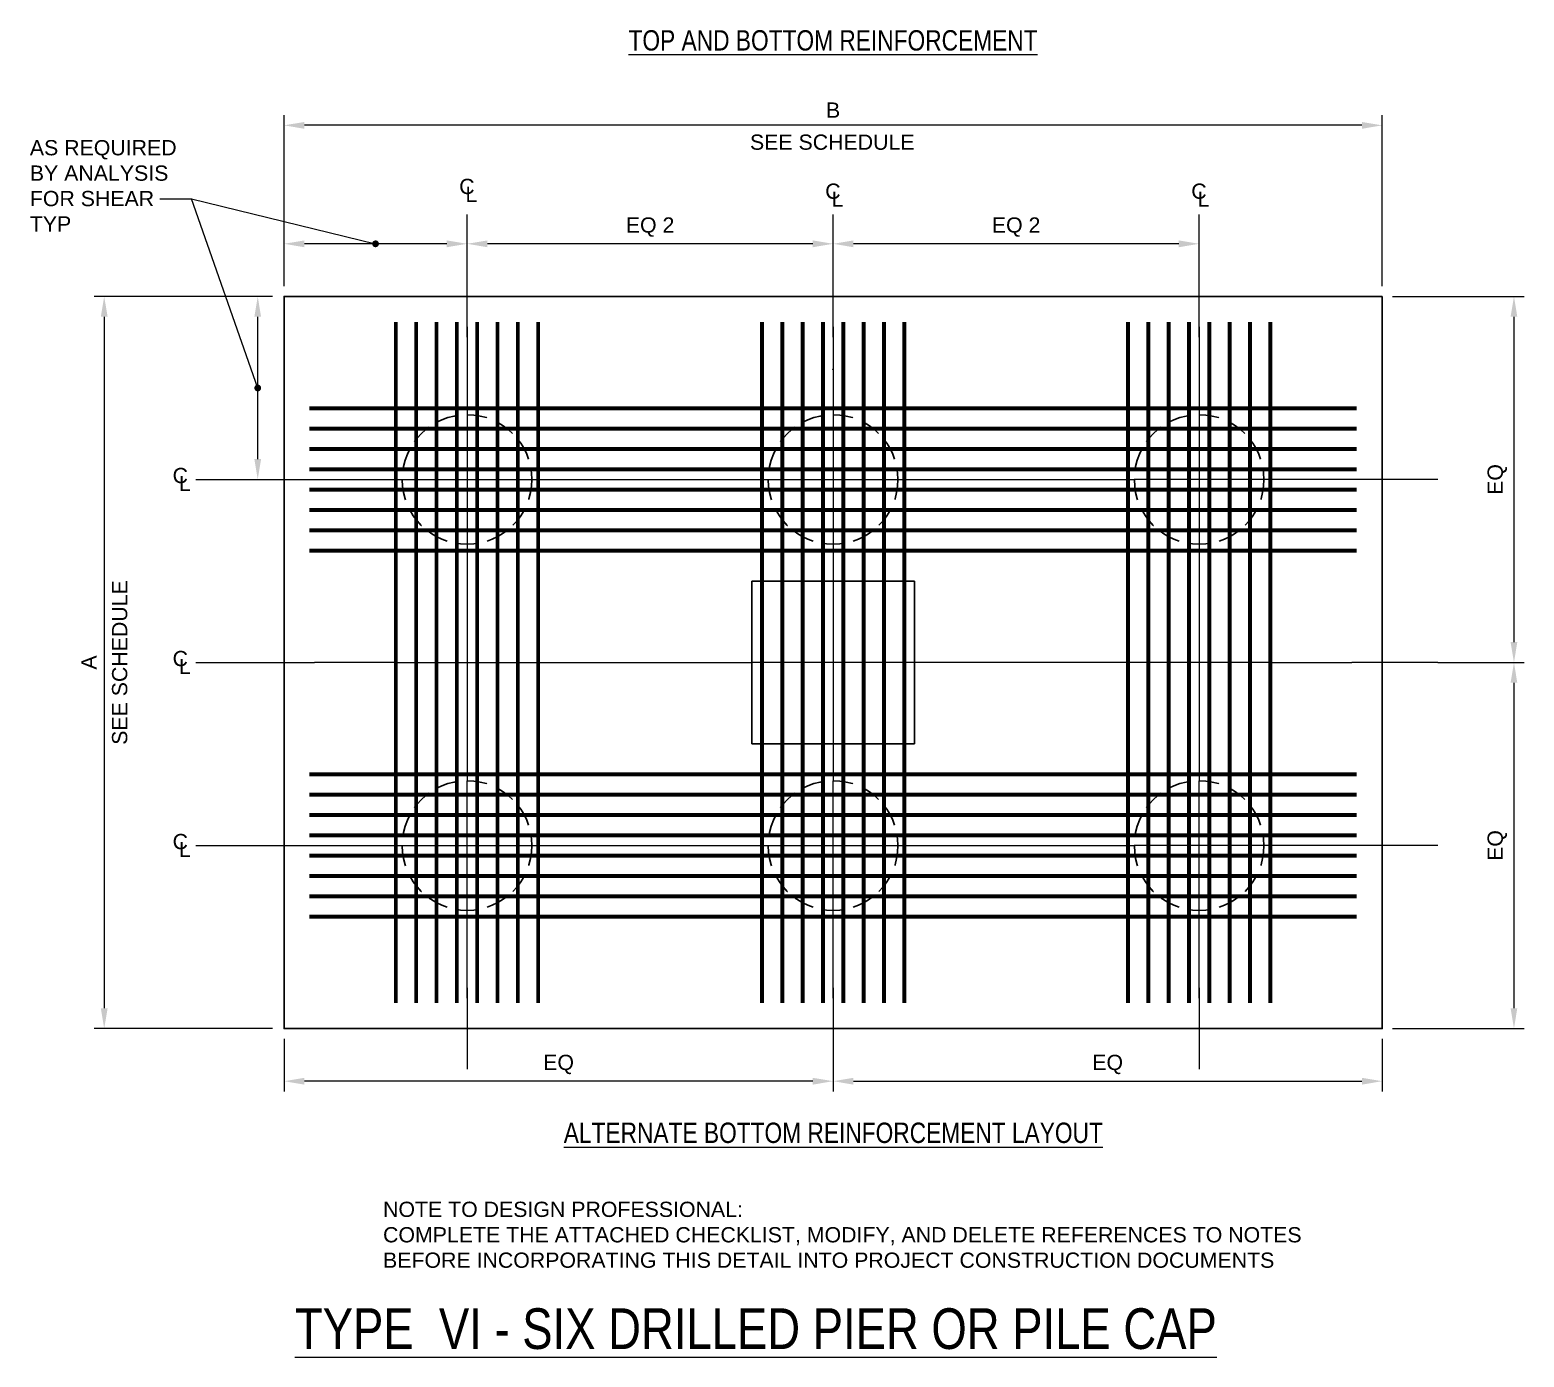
# Model space of a CAD drawing. Header units: inches. Extents: x 149 to 300, y 1117 to 1448.
# Drawn here: x 152.9 to 299.8, y 1117.3 to 1247.9 of the extents above; entities that cross this region are included whole.
import ezdxf

# ---------------------------------------------------------------- set-up
doc = ezdxf.new("R2010")
doc.units = ezdxf.units.IN
doc.header["$LTSCALE"] = 5
doc.header["$MEASUREMENT"] = 0
for name, pattern in [('CENTER', [2, 1.25, -0.25, 0.25, -0.25]), ('CENTERX2', [4, 2.5, -0.5, 0.5, -0.5]), ('HIDDENX2', [0.75, 0.5, -0.25])]:
    doc.linetypes.add(name, pattern=pattern)
for name, color, linetype, lineweight in [('S-ANNO-DIMS', 1, 'Continuous', 20), ('S-ANNO-TEXT', 7, 'Continuous', 20), ('S-DETL', 3, 'Continuous', 30), ('S-GRID', 9, 'CENTER', 20)]:
    doc.layers.add(name, color=color, linetype=linetype, lineweight=lineweight)
doc.styles.add('Romans', font='arial.ttf')
doc.dimstyles.get("Standard").update_dxf_attribs({"dimtxt": 0.18, "dimasz": 0.18, "dimexe": 0.18, "dimexo": 0.0625, "dimgap": 0.09, "dimtad": 0, "dimtih": 1, "dimtoh": 1, "dimdec": 4, "dimzin": 0, "dimdsep": 46, "dimtxsty": 'Standard', "dimcen": 0.09, "dimadec": 0, "dimazin": 0, "dimtfac": 1, "dimtdec": 4, "dimtofl": 0, "dimtmove": 0, "dimatfit": 3, "dimfxl": 1, "dimtolj": 1, "dimtzin": 0, "dimarcsym": 0})

# ---------------------------------------------------------------- blocks, each defined once
blk = doc.blocks.new('*D16')
at = {"layer": 'Defpoints', "color": 0, "transparency": 16777216}
for p in [(177.74, 1221.66), (160.2, 1149.66), (177.74, 1149.66)]:
    blk.add_point(p, dxfattribs=at)
at = {"layer": 'S-ANNO-DIMS', "transparency": 16777216}
for p, q in [((176.74, 1221.66), (159.2, 1221.66)), ((160.2, 1219.66), (160.2, 1151.66)), ((176.74, 1149.66), (159.2, 1149.66))]:
    blk.add_line(p, q, dxfattribs=at)
for points in [[(159.87, 1219.66), (160.54, 1219.66), (160.2, 1221.66)], [(159.87, 1151.66), (160.54, 1151.66), (160.2, 1149.66)]]:
    blk.add_solid(points, dxfattribs=at)
at = {"layer": 'S-ANNO-DIMS', "transparency": 16777216, "insert": (158.7, 1185.66), "char_height": 1.5, "attachment_point": 5, "rotation": 90, "style": 'Romans'}
blk.add_mtext('\\A1;A', dxfattribs=at)
blk = doc.blocks.new('*D9')
at = {"layer": 'Defpoints', "color": 0, "transparency": 16777216}
for p in [(177.89, 1238.49), (177.89, 1221.66), (285.89, 1221.66)]:
    blk.add_point(p, dxfattribs=at)
at = {"layer": 'S-ANNO-DIMS', "transparency": 16777216}
for p, q in [((177.89, 1222.66), (177.89, 1239.49)), ((285.89, 1222.66), (285.89, 1239.49)), ((283.89, 1238.49), (179.89, 1238.49))]:
    blk.add_line(p, q, dxfattribs=at)
for points in [[(179.89, 1238.82), (179.89, 1238.15), (177.89, 1238.49)], [(283.89, 1238.82), (283.89, 1238.15), (285.89, 1238.49)]]:
    blk.add_solid(points, dxfattribs=at)
at = {"layer": 'S-ANNO-DIMS', "transparency": 16777216, "insert": (231.89, 1239.99), "char_height": 1.5, "attachment_point": 5, "style": 'Romans'}
blk.add_mtext('\\A1;B', dxfattribs=at)
blk = doc.blocks.new('*D10')
at = {"layer": 'Defpoints', "color": 0, "transparency": 16777216}
for p in [(177.89, 1226.84), (177.89, 1221.66), (195.89, 1221.66)]:
    blk.add_point(p, dxfattribs=at)
at = {"layer": 'S-ANNO-DIMS', "transparency": 16777216}
blk.add_line((193.89, 1226.84), (179.89, 1226.84), dxfattribs=at)
for points in [[(179.89, 1227.17), (179.89, 1226.5), (177.89, 1226.84)], [(193.89, 1227.17), (193.89, 1226.5), (195.89, 1226.84)]]:
    blk.add_solid(points, dxfattribs=at)
blk = doc.blocks.new('*D11')
at = {"layer": 'Defpoints', "color": 0, "transparency": 16777216}
for p in [(285.89, 1221.66), (298.85, 1185.66), (298.85, 1185.66)]:
    blk.add_point(p, dxfattribs=at)
at = {"layer": 'S-ANNO-DIMS', "transparency": 16777216}
for p, q in [((286.89, 1221.66), (299.85, 1221.66)), ((298.85, 1219.66), (298.85, 1187.66))]:
    blk.add_line(p, q, dxfattribs=at)
for points in [[(298.52, 1219.66), (299.18, 1219.66), (298.85, 1221.66)], [(298.52, 1187.66), (299.18, 1187.66), (298.85, 1185.66)]]:
    blk.add_solid(points, dxfattribs=at)
at = {"layer": 'S-ANNO-DIMS', "transparency": 16777216, "insert": (297.21, 1203.66), "char_height": 1.5, "attachment_point": 5, "rotation": 90, "style": 'Romans'}
blk.add_mtext('\\A1;EQ', dxfattribs=at)
blk = doc.blocks.new('*D12')
at = {"layer": 'Defpoints', "color": 0, "transparency": 16777216}
for p in [(298.85, 1185.66), (285.89, 1149.66), (298.85, 1149.66)]:
    blk.add_point(p, dxfattribs=at)
at = {"layer": 'S-ANNO-DIMS', "transparency": 16777216}
for p, q in [((298.85, 1183.66), (298.85, 1151.66)), ((286.89, 1149.66), (299.85, 1149.66))]:
    blk.add_line(p, q, dxfattribs=at)
for points in [[(298.52, 1183.66), (299.18, 1183.66), (298.85, 1185.66)], [(298.52, 1151.66), (299.18, 1151.66), (298.85, 1149.66)]]:
    blk.add_solid(points, dxfattribs=at)
at = {"layer": 'S-ANNO-DIMS', "transparency": 16777216, "insert": (297.21, 1167.66), "char_height": 1.5, "attachment_point": 5, "rotation": 90, "style": 'Romans'}
blk.add_mtext('\\A1;EQ', dxfattribs=at)
blk = doc.blocks.new('*D13')
at = {"layer": 'Defpoints', "color": 0, "transparency": 16777216}
for p in [(231.89, 1149.66), (285.89, 1149.66), (285.89, 1144.48)]:
    blk.add_point(p, dxfattribs=at)
at = {"layer": 'S-ANNO-DIMS', "transparency": 16777216}
for p, q in [((285.89, 1148.66), (285.89, 1143.48)), ((233.89, 1144.48), (283.89, 1144.48))]:
    blk.add_line(p, q, dxfattribs=at)
for points in [[(233.89, 1144.81), (233.89, 1144.14), (231.89, 1144.48)], [(283.89, 1144.81), (283.89, 1144.14), (285.89, 1144.48)]]:
    blk.add_solid(points, dxfattribs=at)
at = {"layer": 'S-ANNO-DIMS', "transparency": 16777216, "insert": (258.89, 1146.12), "char_height": 1.5, "attachment_point": 5, "style": 'Romans'}
blk.add_mtext('\\A1;EQ', dxfattribs=at)
blk = doc.blocks.new('*D14')
at = {"layer": 'Defpoints', "color": 0, "transparency": 16777216}
for p in [(195.89, 1226.84), (195.89, 1221.66), (231.89, 1221.66)]:
    blk.add_point(p, dxfattribs=at)
at = {"layer": 'S-ANNO-DIMS', "transparency": 16777216}
blk.add_line((229.89, 1226.84), (197.89, 1226.84), dxfattribs=at)
for points in [[(197.89, 1227.17), (197.89, 1226.5), (195.89, 1226.84)], [(229.89, 1227.17), (229.89, 1226.5), (231.89, 1226.84)]]:
    blk.add_solid(points, dxfattribs=at)
at = {"layer": 'S-ANNO-DIMS', "transparency": 16777216, "insert": (213.89, 1228.48), "char_height": 1.5, "attachment_point": 5, "style": 'Romans'}
blk.add_mtext('\\A1;EQ 2', dxfattribs=at)
blk = doc.blocks.new('*D15')
at = {"layer": 'Defpoints', "color": 0, "transparency": 16777216}
for p in [(231.89, 1226.84), (231.89, 1221.66), (267.89, 1221.66)]:
    blk.add_point(p, dxfattribs=at)
at = {"layer": 'S-ANNO-DIMS', "transparency": 16777216}
blk.add_line((265.89, 1226.84), (233.89, 1226.84), dxfattribs=at)
for points in [[(233.89, 1227.17), (233.89, 1226.5), (231.89, 1226.84)], [(265.89, 1227.17), (265.89, 1226.5), (267.89, 1226.84)]]:
    blk.add_solid(points, dxfattribs=at)
at = {"layer": 'S-ANNO-DIMS', "transparency": 16777216, "insert": (249.89, 1228.48), "char_height": 1.5, "attachment_point": 5, "style": 'Romans'}
blk.add_mtext('\\A1;EQ 2', dxfattribs=at)
blk = doc.blocks.new('*D25')
at = {"layer": 'Defpoints', "color": 0, "transparency": 16777216}
for p in [(175.3, 1221.66), (178.12, 1221.66), (177.89, 1203.66)]:
    blk.add_point(p, dxfattribs=at)
at = {"layer": 'S-ANNO-DIMS', "transparency": 16777216}
blk.add_line((175.3, 1205.66), (175.3, 1219.66), dxfattribs=at)
for points in [[(174.97, 1219.66), (175.63, 1219.66), (175.3, 1221.66)], [(174.97, 1205.66), (175.63, 1205.66), (175.3, 1203.66)]]:
    blk.add_solid(points, dxfattribs=at)
blk = doc.blocks.new('*D27')
at = {"layer": 'Defpoints', "color": 0, "transparency": 16777216}
for p in [(177.89, 1149.66), (231.89, 1149.66), (177.89, 1144.48)]:
    blk.add_point(p, dxfattribs=at)
at = {"layer": 'S-ANNO-DIMS', "transparency": 16777216}
for p, q in [((177.89, 1148.66), (177.89, 1143.48)), ((229.89, 1144.48), (179.89, 1144.48))]:
    blk.add_line(p, q, dxfattribs=at)
for points in [[(179.89, 1144.81), (179.89, 1144.14), (177.89, 1144.48)], [(229.89, 1144.81), (229.89, 1144.14), (231.89, 1144.48)]]:
    blk.add_solid(points, dxfattribs=at)
at = {"layer": 'S-ANNO-DIMS', "transparency": 16777216, "insert": (204.89, 1146.12), "char_height": 1.5, "attachment_point": 5, "style": 'Romans'}
blk.add_mtext('\\A1;EQ', dxfattribs=at)

msp = doc.modelspace()

# ---------------------------------------------------------------- linework, layer by layer
at = {"layer": 'S-ANNO-DIMS'}
for p, q in [((165.6835192, 1231.2533973), (168.7878848, 1231.2533973)), ((175.3003487, 1212.6561151), (168.7878848, 1231.2533973)), ((168.7878848, 1231.2533973), (186.8885953, 1226.8369212))]:
    msp.add_line(p, q, dxfattribs=at)
at = {"layer": 'S-ANNO-DIMS', "const_width": 0.3333333}
for points in [[(186.7219287, 1226.8369212, 1), (187.055262, 1226.8369212, 1)], [(175.133682, 1212.6561151, 1), (175.4670153, 1212.6561151, 1)]]:
    msp.add_lwpolyline(points, format="xyb", close=True, dxfattribs=at)
at = {"layer": 'S-DETL'}
for p, q in [((223.8885953, 1193.6561151), (223.8885953, 1177.6561151)), ((239.8885953, 1193.6561151), (223.8885953, 1193.6561151)), ((239.8885953, 1193.6561151), (239.8885953, 1177.6561151)), ((239.8885953, 1177.6561151), (223.8885953, 1177.6561151))]:
    msp.add_line(p, q, dxfattribs=at)
msp.add_lwpolyline([(285.8885953, 1221.6561151), (177.8885953, 1221.6561151), (177.8885953, 1149.6561151), (285.8885953, 1149.6561151), (285.8885953, 1221.6561151)], dxfattribs=at)
at = {"layer": 'S-DETL', "const_width": 0.375}
for points in [[(188.8885953, 1152.1561151), (188.8885953, 1219.1561151)], [(190.8885953, 1152.1561151), (190.8885953, 1219.1561151)], [(192.8885953, 1152.1561151), (192.8885953, 1219.1561151)], [(194.8885953, 1152.1561151), (194.8885953, 1219.1561151)], [(196.8885953, 1152.1561151), (196.8885953, 1219.1561151)], [(198.8885953, 1152.1561151), (198.8885953, 1219.1561151)], [(200.8885953, 1152.1561151), (200.8885953, 1219.1561151)], [(202.8885953, 1152.1561151), (202.8885953, 1219.1561151)], [(224.8885953, 1152.1561151), (224.8885953, 1219.1561151)], [(226.8885953, 1152.1561151), (226.8885953, 1219.1561151)], [(228.8885953, 1152.1561151), (228.8885953, 1219.1561151)], [(230.8885953, 1152.1561151), (230.8885953, 1219.1561151)], [(232.8885953, 1152.1561151), (232.8885953, 1219.1561151)], [(234.8885953, 1152.1561151), (234.8885953, 1219.1561151)], [(236.8885953, 1152.1561151), (236.8885953, 1219.1561151)], [(238.8885953, 1152.1561151), (238.8885953, 1219.1561151)], [(260.8885953, 1152.1561151), (260.8885953, 1219.1561151)], [(262.8885953, 1152.1561151), (262.8885953, 1219.1561151)], [(264.8885953, 1152.1561151), (264.8885953, 1219.1561151)], [(266.8885953, 1152.1561151), (266.8885953, 1219.1561151)], [(268.8885953, 1152.1561151), (268.8885953, 1219.1561151)], [(270.8885953, 1152.1561151), (270.8885953, 1219.1561151)], [(272.8885953, 1152.1561151), (272.8885953, 1219.1561151)], [(274.8885953, 1152.1561151), (274.8885953, 1219.1561151)], [(180.3885953, 1210.6561151), (283.3885953, 1210.6561151)], [(180.3885953, 1208.6561151), (283.3885953, 1208.6561151)], [(180.3885953, 1206.6561151), (283.3885953, 1206.6561151)], [(180.3885953, 1204.6561151), (283.3885953, 1204.6561151)], [(180.3885953, 1202.6561151), (283.3885953, 1202.6561151)], [(180.3885953, 1202.6561151), (283.3885953, 1202.6561151)], [(180.3885953, 1200.6561151), (283.3885953, 1200.6561151)], [(180.3885953, 1198.6561151), (283.3885953, 1198.6561151)], [(180.3885953, 1196.6561151), (283.3885953, 1196.6561151)], [(180.3885953, 1174.6561151), (283.3885953, 1174.6561151)], [(180.3885953, 1172.6561151), (283.3885953, 1172.6561151)], [(180.3885953, 1170.6561151), (283.3885953, 1170.6561151)], [(180.3885953, 1168.6561151), (283.3885953, 1168.6561151)], [(180.3885953, 1166.6561151), (283.3885953, 1166.6561151)], [(180.3885953, 1166.6561151), (283.3885953, 1166.6561151)], [(180.3885953, 1164.6561151), (283.3885953, 1164.6561151)], [(180.3885953, 1162.6561151), (283.3885953, 1162.6561151)], [(180.3885953, 1160.6561151), (283.3885953, 1160.6561151)]]:
    msp.add_lwpolyline(points, dxfattribs=at)
at = {"layer": 'S-DETL', "linetype": 'HIDDENX2', "ltscale": 0.8}
for centre in [(195.8885953, 1203.6561151), (231.8885953, 1203.6561151), (267.8885953, 1203.6561151), (195.8885953, 1167.6561151), (231.8885953, 1167.6561151), (267.8885953, 1167.6561151)]:
    msp.add_circle(centre, 6.375, dxfattribs=at)
at = {"layer": 'S-DETL'}
msp.add_point((231.8885953, 1214.4987289), dxfattribs=at)
at = {"layer": 'S-GRID', "linetype": 'CENTERX2', "lineweight": 18, "ltscale": 8}
for p, q in [((195.8885953, 1224.9446897), (195.8885953, 1229.7291528)), ((231.8885953, 1224.9446897), (231.8885953, 1229.7291528)), ((267.8885953, 1224.9446897), (267.8885953, 1229.7291528)), ((195.8885953, 1217.6561151), (195.8885953, 1225.6561151)), ((231.8885953, 1217.6561151), (231.8885953, 1225.6561151)), ((267.8885953, 1217.6561151), (267.8885953, 1225.6561151)), ((195.8885953, 1218.6561151), (195.8885953, 1210.0311151)), ((231.8885953, 1218.6561151), (231.8885953, 1210.0311151)), ((267.8885953, 1218.6561151), (267.8885953, 1210.0311151)), ((195.8885953, 1210.0311151), (195.8885953, 1197.2811151)), ((231.8885953, 1210.0311151), (231.8885953, 1197.2811151)), ((267.8885953, 1210.0311151), (267.8885953, 1197.2811151)), ((169.2279562, 1203.6561151), (189.5135953, 1203.6561151)), ((189.5135953, 1203.6561151), (202.2635953, 1203.6561151)), ((202.2635953, 1203.6561151), (225.5135953, 1203.6561151)), ((225.5135953, 1203.6561151), (238.2635953, 1203.6561151)), ((225.5135953, 1203.6561151), (238.2635953, 1203.6561151)), ((238.2635953, 1203.6561151), (261.5135953, 1203.6561151)), ((274.2635953, 1203.6561151), (261.5135953, 1203.6561151)), ((283.8885953, 1203.6561151), (274.2635953, 1203.6561151)), ((291.3579058, 1203.6561151), (282.8885953, 1203.6561151)), ((195.8885953, 1197.2811151), (195.8885953, 1174.0311151)), ((231.8885953, 1197.2811151), (231.8885953, 1174.0311151)), ((267.8885953, 1197.2811151), (267.8885953, 1174.0311151)), ((169.2279562, 1185.6561151), (180.8885953, 1185.6561151)), ((188.8885953, 1185.6561151), (180.8885953, 1185.6561151)), ((188.8885953, 1185.6561151), (202.8885953, 1185.6561151)), ((202.8885953, 1185.6561151), (223.8885953, 1185.6561151)), ((239.8885953, 1185.6561151), (223.8885953, 1185.6561151)), ((260.8885953, 1185.6561151), (239.8885953, 1185.6561151)), ((274.8885953, 1185.6561151), (260.8885953, 1185.6561151)), ((274.8885953, 1185.6561151), (282.8885953, 1185.6561151)), ((291.3579058, 1185.6561151), (282.8885953, 1185.6561151)), ((291.3579058, 1185.6561151), (299.8485053, 1185.6561151)), ((195.8885953, 1161.2811151), (195.8885953, 1174.0311151)), ((231.8885953, 1161.2811151), (231.8885953, 1174.0311151)), ((231.8885953, 1161.2811151), (231.8885953, 1174.0311151)), ((267.8885953, 1161.2811151), (267.8885953, 1174.0311151)), ((169.2279562, 1167.6561151), (189.5135953, 1167.6561151)), ((189.5135953, 1167.6561151), (202.2635953, 1167.6561151)), ((202.2635953, 1167.6561151), (225.5135953, 1167.6561151)), ((225.5135953, 1167.6561151), (238.2635953, 1167.6561151)), ((225.5135953, 1167.6561151), (238.2635953, 1167.6561151)), ((238.2635953, 1167.6561151), (261.5135953, 1167.6561151)), ((274.2635953, 1167.6561151), (261.5135953, 1167.6561151)), ((283.8885953, 1167.6561151), (274.2635953, 1167.6561151)), ((291.3579058, 1167.6561151), (282.8885953, 1167.6561151)), ((195.8885953, 1152.6561151), (195.8885953, 1161.2811151)), ((231.8885953, 1152.6561151), (231.8885953, 1161.2811151)), ((231.8885953, 1152.6561151), (231.8885953, 1161.2811151)), ((267.8885953, 1152.6561151), (267.8885953, 1161.2811151)), ((195.8885953, 1153.6561151), (195.8885953, 1145.6561151)), ((231.8885953, 1153.6561151), (231.8885953, 1145.6561151)), ((267.8885953, 1153.6561151), (267.8885953, 1145.6561151)), ((231.8885953, 1145.6561151), (231.8885953, 1143.475309))]:
    msp.add_line(p, q, dxfattribs=at)

# ---------------------------------------------------------------- texts
at = {"layer": 'S-ANNO-DIMS', "char_height": 1.499999989, "style": 'Romans'}
for s, insert, attachment_point in [('\\A1;SEE SCHEDULE', (231.8053161, 1236.8263726), 5), ('\\A1;AS REQUIRED \\PBY ANALYSIS \\PFOR SHEAR\\PTYP', (152.8875953, 1237.0410964), 1)]:
    msp.add_mtext(s, dxfattribs=dict(at, insert=insert, attachment_point=attachment_point))
at = {"layer": 'S-ANNO-DIMS', "insert": (161.7296735, 1185.6561151), "char_height": 1.499999989, "attachment_point": 5, "rotation": 90, "style": 'Romans'}
msp.add_mtext('\\A1;SEE SCHEDULE', dxfattribs=at)
at = {"layer": 'S-ANNO-TEXT', "style": 'Romans', "width": 0.8}
for s, height, p in [('%%UTOP AND BOTTOM REINFORCEMENT', 2, (211.7679951, 1245.8477531)), ('%%UALTERNATE BOTTOM REINFORCEMENT LAYOUT', 2, (205.3985544, 1138.4050498)), ('%%UTYPE  VI - SIX DRILLED PIER OR PILE CAP', 4, (178.9618856, 1118.1419189))]:
    msp.add_text(s, height=height, dxfattribs=at).set_placement(p)
at = {"layer": 'S-ANNO-TEXT', "char_height": 1.49999999, "width": 39.884172245, "attachment_point": 1, "style": 'Romans'}
for s, insert in [('\\A1;C', (195.112685, 1233.2279438)), ('\\A1;L', (195.7272615, 1232.443766)), ('\\A1;C', (231.112685, 1232.7633306)), ('\\A1;L', (231.7272615, 1231.9791528)), ('\\A1;C', (267.112685, 1232.7633306)), ('\\A1;L', (267.7272615, 1231.9791528)), ('\\A1;C', (166.9261356, 1204.798204)), ('\\A1;L', (167.5407121, 1204.0140262)), ('\\A1;C', (166.9261356, 1186.798204)), ('\\A1;L', (167.5407121, 1186.0140262)), ('\\A1;C', (166.9261356, 1168.798204)), ('\\A1;L', (167.5407121, 1168.0140262))]:
    msp.add_mtext(s, dxfattribs=dict(at, insert=insert))
at = {"layer": 'S-ANNO-TEXT', "insert": (187.6252279, 1126.1047429), "char_height": 1.499999989, "attachment_point": 7, "style": 'Romans'}
msp.add_mtext('NOTE TO DESIGN PROFESSIONAL: \\PCOMPLETE THE ATTACHED CHECKLIST, MODIFY, AND DELETE REFERENCES TO NOTES \\PBEFORE INCORPORATING THIS DETAIL INTO PROJECT CONSTRUCTION DOCUMENTS', dxfattribs=at)

# ---------------------------------------------------------------- dimensions: what is measured, and where the dimension line sits
at = {"layer": 'S-ANNO-DIMS'}
for base, p1, p2, angle, text, override, picture, middle in [((177.8885953, 1238.4853726), (285.8885953, 1221.6561151), (177.8885953, 1221.6561151), 180, 'B', {"dimscale": 16, "dimtxt": 0.09375, "dimasz": 0.125, "dimexe": 0.0625, "dimgap": 0.0625, "dimtih": 0, "dimtoh": 0, "dimdec": 5, "dimlfac": 1, "dimrnd": 0.03125, "dimzin": 7, "dimlunit": 4, "dimtxsty": 'Romans', "dimcen": 0.125, "dimclrd": 256, "dimclre": 256, "dimclrt": 256, "dimadec": 4, "dimtdec": 5, "dimtofl": 1, "dimtvp": 1, "dimfrac": 2, "dimtzin": 3, "dimlwd": 65535, "dimlwe": 65535}, '*D9', (231.8885953, 1238.4853726)), ((195.8885953, 1226.8369212), (231.8885953, 1221.6561151), (195.8885953, 1221.6561151), 180, 'EQ 2', {"dimscale": 16, "dimtxt": 0.09375, "dimasz": 0.125, "dimexe": 0.0625, "dimgap": 0.0625, "dimtih": 0, "dimtoh": 0, "dimdec": 5, "dimlfac": 1, "dimrnd": 0.03125, "dimzin": 7, "dimlunit": 4, "dimtxsty": 'Romans', "dimcen": 0.125, "dimse1": 1, "dimse2": 1, "dimclrd": 256, "dimclre": 256, "dimclrt": 256, "dimadec": 4, "dimtdec": 5, "dimtofl": 1, "dimtvp": 1, "dimfrac": 2, "dimtzin": 3, "dimlwd": 65535, "dimlwe": 65535}, '*D14', (213.8885953, 1226.8369212)), ((231.8885953, 1226.8369212), (267.8885953, 1221.6561151), (231.8885953, 1221.6561151), 180, 'EQ 2', {"dimscale": 16, "dimtxt": 0.09375, "dimasz": 0.125, "dimexe": 0.0625, "dimgap": 0.0625, "dimtih": 0, "dimtoh": 0, "dimdec": 5, "dimlfac": 1, "dimrnd": 0.03125, "dimzin": 7, "dimlunit": 4, "dimtxsty": 'Romans', "dimcen": 0.125, "dimse1": 1, "dimse2": 1, "dimclrd": 256, "dimclre": 256, "dimclrt": 256, "dimadec": 4, "dimtdec": 5, "dimtofl": 1, "dimtvp": 1, "dimfrac": 2, "dimtzin": 3, "dimlwd": 65535, "dimlwe": 65535}, '*D15', (249.8885953, 1226.8369212)), ((177.8885953, 1226.8369212), (195.8885953, 1221.6561151), (177.8885953, 1221.6561151), 180, ' ', {"dimscale": 16, "dimtxt": 0.09375, "dimasz": 0.125, "dimexe": 0.0625, "dimgap": 0.0625, "dimtih": 0, "dimtoh": 0, "dimdec": 5, "dimlfac": 1, "dimrnd": 0.03125, "dimzin": 7, "dimlunit": 4, "dimtxsty": 'Romans', "dimcen": 0.125, "dimse1": 1, "dimse2": 1, "dimclrd": 256, "dimclre": 256, "dimclrt": 256, "dimadec": 4, "dimtdec": 5, "dimtofl": 1, "dimtvp": 1, "dimfrac": 2, "dimtzin": 3, "dimlwd": 65535, "dimlwe": 65535}, '*D10', (186.8885953, 1226.8369212)), ((160.2040937, 1149.6561151), (177.740437, 1221.6561151), (177.740437, 1149.6561151), 270, 'A', {"dimscale": 16, "dimtxt": 0.09375, "dimasz": 0.125, "dimexe": 0.0625, "dimgap": 0.0625, "dimtih": 0, "dimtoh": 0, "dimdec": 5, "dimlfac": 1, "dimrnd": 0.03125, "dimzin": 7, "dimlunit": 4, "dimtxsty": 'Romans', "dimcen": 0.125, "dimclrd": 256, "dimclre": 256, "dimclrt": 256, "dimadec": 4, "dimtdec": 5, "dimtofl": 1, "dimtvp": 1, "dimfrac": 2, "dimtzin": 3, "dimlwd": 65535, "dimlwe": 65535}, '*D16', (160.2040937, 1185.6561151)), ((175.3003487, 1221.6561151), (177.8885953, 1203.6561151), (178.1234705, 1221.6561151), 90, ' ', {"dimscale": 16, "dimtxt": 0.09375, "dimasz": 0.125, "dimexe": 0.0625, "dimgap": 0.0625, "dimtih": 0, "dimtoh": 0, "dimdec": 5, "dimlfac": 1, "dimrnd": 0.03125, "dimzin": 7, "dimlunit": 4, "dimtxsty": 'Romans', "dimcen": 0.125, "dimse1": 1, "dimse2": 1, "dimclrd": 256, "dimclre": 256, "dimclrt": 256, "dimadec": 4, "dimtdec": 5, "dimtofl": 1, "dimtvp": 1, "dimfrac": 2, "dimtzin": 3, "dimlwd": 65535, "dimlwe": 65535}, '*D25', (175.3003487, 1212.6561151)), ((298.8485053, 1185.6561151), (285.8885953, 1221.6561151), (298.8485053, 1185.6561151), 270, 'EQ', {"dimscale": 16, "dimtxt": 0.09375, "dimasz": 0.125, "dimexe": 0.0625, "dimgap": 0.0625, "dimtih": 0, "dimtoh": 0, "dimdec": 5, "dimlfac": 1, "dimrnd": 0.03125, "dimzin": 7, "dimlunit": 4, "dimtxsty": 'Romans', "dimcen": 0.125, "dimclrd": 256, "dimclre": 256, "dimclrt": 256, "dimadec": 4, "dimtdec": 5, "dimtofl": 1, "dimtvp": 1, "dimfrac": 2, "dimtzin": 3, "dimlwd": 65535, "dimlwe": 65535}, '*D11', (298.8485053, 1203.6561151)), ((298.8485053, 1149.6561151), (298.8485053, 1185.6561151), (285.8885953, 1149.6561151), 270, 'EQ', {"dimscale": 16, "dimtxt": 0.09375, "dimasz": 0.125, "dimexe": 0.0625, "dimgap": 0.0625, "dimtih": 0, "dimtoh": 0, "dimdec": 5, "dimlfac": 1, "dimrnd": 0.03125, "dimzin": 7, "dimlunit": 4, "dimtxsty": 'Romans', "dimcen": 0.125, "dimclrd": 256, "dimclre": 256, "dimclrt": 256, "dimadec": 4, "dimtdec": 5, "dimtofl": 1, "dimtvp": 1, "dimfrac": 2, "dimtzin": 3, "dimlwd": 65535, "dimlwe": 65535}, '*D12', (298.8485053, 1167.6561151)), ((177.8885953, 1144.475309), (231.8885953, 1149.6561151), (177.8885953, 1149.6561151), 180, 'EQ', {"dimscale": 16, "dimtxt": 0.09375, "dimasz": 0.125, "dimexe": 0.0625, "dimgap": 0.0625, "dimtih": 0, "dimtoh": 0, "dimdec": 5, "dimlfac": 1, "dimrnd": 0.03125, "dimzin": 7, "dimlunit": 4, "dimtxsty": 'Romans', "dimcen": 0.125, "dimse1": 1, "dimclrd": 256, "dimclre": 256, "dimclrt": 256, "dimadec": 4, "dimtdec": 5, "dimtofl": 1, "dimtvp": 1, "dimfrac": 2, "dimtzin": 3, "dimlwd": 65535, "dimlwe": 65535}, '*D27', (204.8885953, 1144.475309))]:
    dim = msp.add_linear_dim(base=base, p1=p1, p2=p2, angle=angle, text=text, dimstyle='Standard', override=override, dxfattribs=at)
    dim.commit()
    dim.dimension.update_dxf_attribs({"geometry": picture, "text_midpoint": middle, "dimtype": 128})
dim = msp.add_linear_dim(base=(285.8885953, 1144.475309), p1=(231.8885953, 1149.6561151), p2=(285.8885953, 1149.6561151), text='EQ', dimstyle='Standard', override={"dimscale": 16, "dimtxt": 0.09375, "dimasz": 0.125, "dimexe": 0.0625, "dimgap": 0.0625, "dimtih": 0, "dimtoh": 0, "dimdec": 5, "dimlfac": 1, "dimrnd": 0.03125, "dimzin": 7, "dimlunit": 4, "dimtxsty": 'Romans', "dimcen": 0.125, "dimse1": 1, "dimclrd": 256, "dimclre": 256, "dimclrt": 256, "dimadec": 4, "dimtdec": 5, "dimtofl": 1, "dimtvp": 1, "dimfrac": 2, "dimtzin": 3, "dimlwd": 65535, "dimlwe": 65535}, dxfattribs=at)
dim.commit()
dim.dimension.update_dxf_attribs({"geometry": '*D13', "text_midpoint": (258.8885953, 1144.475309), "dimtype": 128})

doc.saveas('drawing.dxf')
